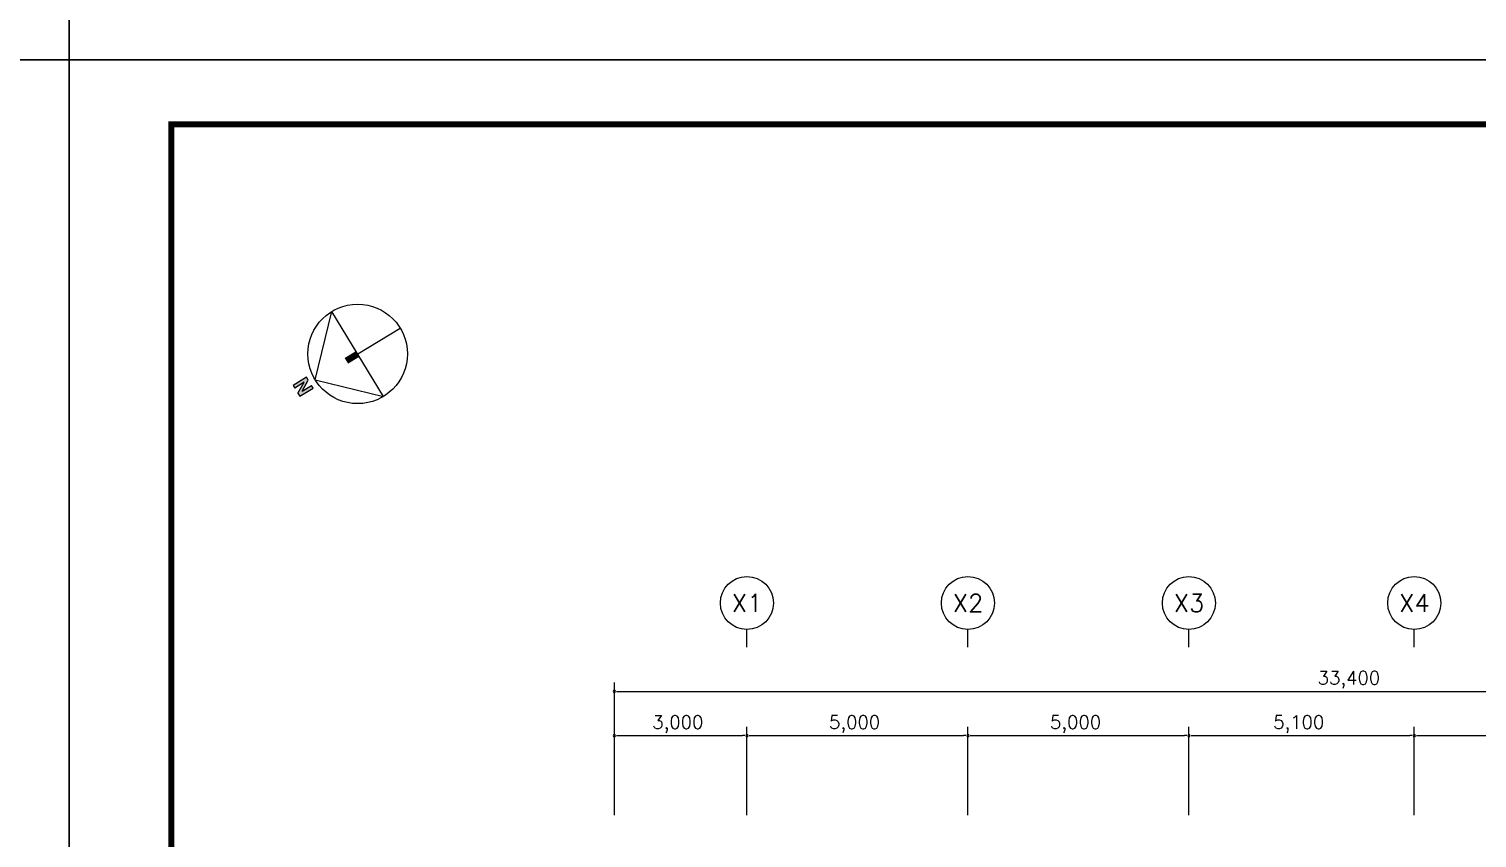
# Model space of a CAD drawing. Header units: millimetres. Extents: x 83956 to 461956, y 36707 to 125807.
# Drawn here: x 146048 to 178815, y 63654 to 81955 of the extents above; entities that cross this region are included whole.
import ezdxf
from ezdxf.enums import TextEntityAlignment as Align

# ---------------------------------------------------------------- set-up
doc = ezdxf.new("R2010")
doc.units = ezdxf.units.MM
doc.header["$LTSCALE"] = 100
doc.header["$MEASUREMENT"] = 0
doc.layers.get('0').update_dxf_attribs({"linetype": 'CONTINUOUS'})
doc.layers.get('Defpoints').update_dxf_attribs({"linetype": 'CONTINUOUS'})
doc.layers.add('ARCH', color=9, linetype='CONTINUOUS')
doc.layers.add('FORM', color=8, linetype='CONTINUOUS')
doc.styles.add('GHS', font='romans.shx', dxfattribs={"bigfont": 'ghs.shx'})

# ---------------------------------------------------------------- blocks, each defined once
blk = doc.blocks.new('PMC-FORMV')
at = {"layer": 'Defpoints'}
blk.add_lwpolyline([(0, 0), (0, 29700), (42000, 29700), (42000, 0)], close=True, dxfattribs=at)
at = {"layer": 'FORM', "const_width": 90.2}
blk.add_lwpolyline([(1544, 975), (1544, 28725), (40744, 28725), (40744, 975)], close=True, dxfattribs=at)

msp = doc.modelspace()

# ---------------------------------------------------------------- hatches: boundary and pattern name
at = {"layer": 'ARCH', "ltscale": 2}
msp.add_hatch(color=256, dxfattribs=at).paths.add_polyline_path([(152368, 74009), (152328, 74075), (152027, 73891), (152063, 73833), (152276, 73963), (152135, 73714), (152175, 73648), (152476, 73832), (152441, 73890), (152227, 73760)])

# ---------------------------------------------------------------- linework, layer by layer
msp.add_lwpolyline([(149272, 79795), (201316, 79795), (201316, 38170), (149272, 38170)], close=True)
for p, q in [((152526, 74019), (152901, 75565)), ((154072, 73644), (152901, 75565)), ((153486, 74604), (154447, 75190)), ((152328, 74075), (152027, 73891)), ((152368, 74009), (152328, 74075)), ((152027, 73891), (152063, 73833)), ((152276, 73963), (152063, 73833)), ((152135, 73714), (152276, 73963)), ((152175, 73648), (152476, 73832)), ((152227, 73760), (152368, 74009)), ((152227, 73760), (152441, 73890)), ((152476, 73832), (152441, 73890)), ((152526, 74019), (154072, 73644)), ((152135, 73714), (152175, 73648)), ((159295, 64170), (159295, 67170)), ((159395, 66970), (192595, 66970)), ((159295, 64170), (159295, 66170)), ((159395, 65970), (162195, 65970)), ((162295, 64170), (162295, 66170)), ((162295, 64170), (162295, 66170)), ((162395, 65970), (167195, 65970)), ((167295, 64170), (167295, 66170)), ((167295, 64170), (167295, 66170)), ((167395, 65970), (172195, 65970)), ((172295, 64170), (172295, 66170)), ((172295, 64170), (172295, 66170)), ((172395, 65970), (177295, 65970)), ((177395, 64170), (177395, 66170)), ((177395, 64170), (177395, 66170)), ((177495, 65970), (182395, 65970))]:
    msp.add_line(p, q, dxfattribs=at)
at = {"layer": 'ARCH'}
for p, q in [((162295, 67970), (162295, 68370)), ((167295, 67970), (167295, 68370)), ((172295, 67970), (172295, 68370)), ((177395, 67970), (177395, 68370))]:
    msp.add_line(p, q, dxfattribs=at)
at = {"layer": 'ARCH', "linetype": 'ByBlock', "lineweight": -2}
for p, q in [((159345, 66970), (159395, 66970)), ((159345, 65970), (159395, 65970)), ((162245, 65970), (162195, 65970)), ((162345, 65970), (162395, 65970)), ((167245, 65970), (167195, 65970)), ((167345, 65970), (167395, 65970)), ((172245, 65970), (172195, 65970)), ((172345, 65970), (172395, 65970)), ((177345, 65970), (177295, 65970)), ((177445, 65970), (177495, 65970))]:
    msp.add_line(p, q, dxfattribs=at)
at = {"layer": 'ARCH', "ltscale": 2}
msp.add_circle((153486, 74604), 1125, dxfattribs=at)
at = {"layer": 'ARCH'}
for centre in [(162295, 68970), (167295, 68970), (172295, 68970), (177395, 68970)]:
    msp.add_circle(centre, 600, dxfattribs=at)
at = {"layer": 'ARCH', "linetype": 'ByBlock'}
for centre, start, end in [((159295, 66970), 0, 180), ((159295, 66970), 180, 0), ((159295, 65970), 0, 180), ((159295, 65970), 180, 0), ((162295, 65970), 0, 180), ((162295, 65970), 0, 180), ((162295, 65970), 180, 0), ((162295, 65970), 180, 0), ((167295, 65970), 0, 180), ((167295, 65970), 0, 180), ((167295, 65970), 180, 0), ((167295, 65970), 180, 0), ((172295, 65970), 0, 180), ((172295, 65970), 0, 180), ((172295, 65970), 180, 0), ((172295, 65970), 180, 0), ((177395, 65970), 0, 180), ((177395, 65970), 0, 180), ((177395, 65970), 180, 0), ((177395, 65970), 180, 0)]:
    msp.add_arc(centre, 25, start, end, dxfattribs=at)
at = {"layer": 'ARCH', "ltscale": 2}
msp.add_solid([(153269, 74384), (153191, 74512), (153525, 74540), (153447, 74668)], dxfattribs=at)

# ---------------------------------------------------------------- block references
at = {"layer": 'FORM', "xscale": 1.5, "yscale": 1.5, "zscale": 1.5}
for p in [(83956, 81257), (146956, 81257), (83956, 36707), (146956, 36707)]:
    msp.add_blockref('PMC-FORMV', p, dxfattribs=at)

# ---------------------------------------------------------------- texts
at = {"layer": 'ARCH', "style": 'GHS'}
for s, p in [('X1', (162300, 68970)), ('X2', (167300, 68970)), ('X3', (172300, 68970)), ('X4', (177400, 68970))]:
    msp.add_text(s, height=400, dxfattribs=at).set_placement(p, align=Align.MIDDLE)
for s, p in [('33,400', (175209, 67127)), ('3,000', (160152, 66127)), ('5,000', (164152, 66127)), ('5,000', (169152, 66127)), ('5,100', (174202, 66127))]:
    msp.add_text(s, height=300, dxfattribs=at).set_placement(p)

doc.saveas('drawing.dxf')
